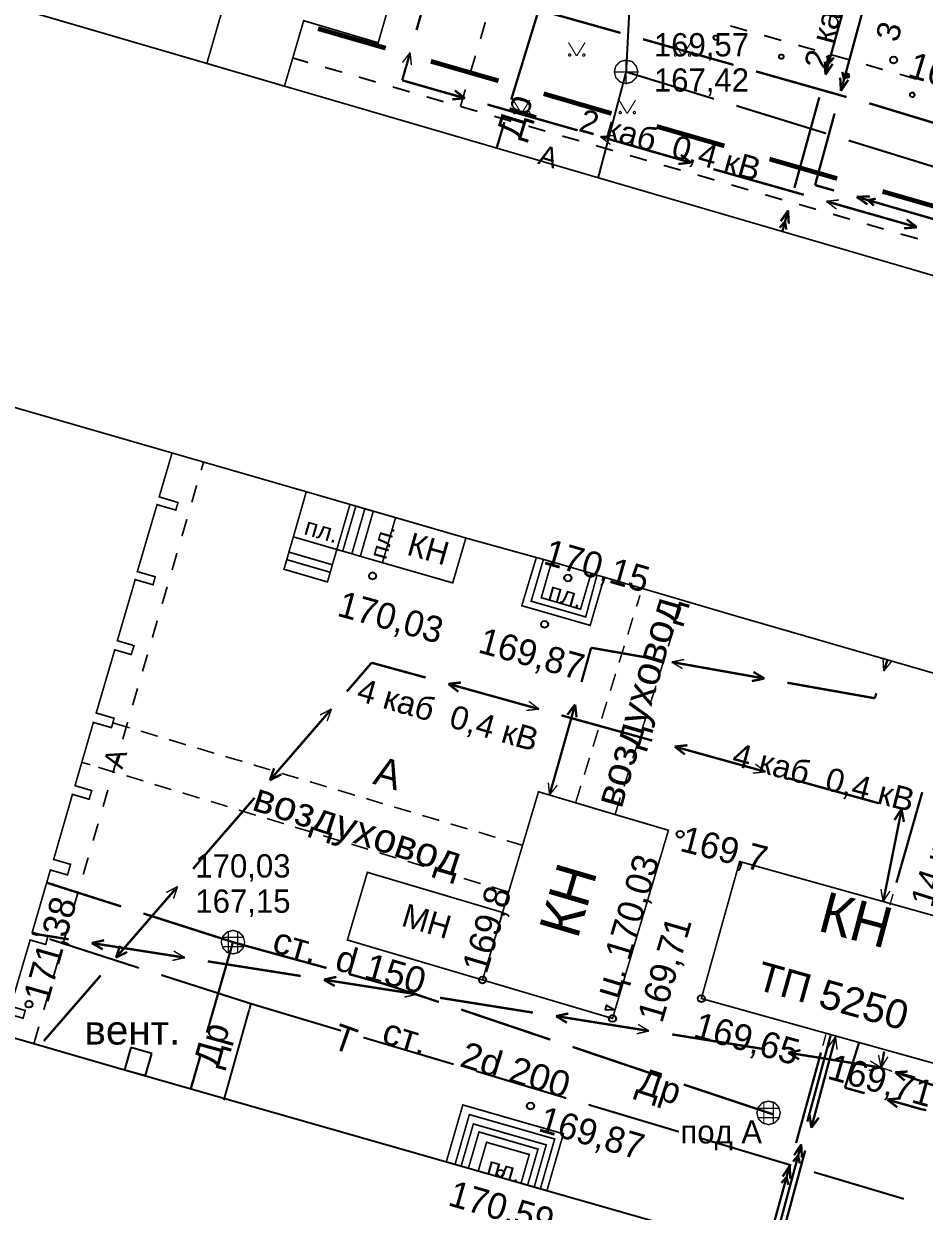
# Model space of a CAD drawing. Extents: x -2634 to -2115, y -2142 to -1393.
# Drawn here: x -2346.2 to -2307.8, y -1666.6 to -1616.1 of the extents above; entities that cross this region are included whole.
import ezdxf

# ---------------------------------------------------------------- set-up
doc = ezdxf.new("R2010")
doc.units = 0
doc.header["$MEASUREMENT"] = 0
for name, color, linetype in [('500_Дополн-Бордюры__п', 7, 'Continuous'), ('500_Дополн-Ступени__л', 7, 'Continuous'), ('500_Дороги-Проезжие_ч', 7, 'Continuous'), ('500_Линии_-Электрокаб', 7, 'Continuous'), ('500_Растит-Газоны__са', 7, 'Continuous'), ('500_Растит-Кустарник_', 7, 'Continuous'), ('500_Рельеф-Высотные_о', 7, 'Continuous'), ('500_Строен-Дополнения', 7, 'Continuous'), ('500_Строен-Здания', 7, 'Continuous'), ('500_Строен-Отмостка_з', 7, 'Continuous'), ('500_Трубоп-Канализаци', 7, 'Continuous'), ('500_Трубоп-Смотровые_', 7, 'Continuous'), ('500_Трубоп-Теплосети', 7, 'Continuous'), ('Красные_ли-Линии_регу', 7, 'Continuous')]:
    doc.layers.add(name, color=color, linetype=linetype)
doc.styles.add('TARIAL', font='Arial')

# ---------------------------------------------------------------- blocks, each defined once
blk = doc.blocks.new('block_25')
at = {"layer": '500_Растит-Газоны__са', "color": 0, "const_width": 0.05}
for points in [[(2.35, 3.02), (2.69, 2.45)], [(2.7, 2.45), (3.05, 3.02)], [(0, 0.57), (0.34, 0)], [(0.35, 0), (0.7, 0.57)]]:
    blk.add_lwpolyline(points, dxfattribs=at)
for points in [[(2.4, 2.54), (2.42, 2.53), (2.44, 2.51), (2.45, 2.49), (2.44, 2.46), (2.42, 2.45), (2.4, 2.44), (2.37, 2.45), (2.36, 2.46), (2.35, 2.49), (2.36, 2.51), (2.37, 2.53)], [(3, 2.54), (3.02, 2.53), (3.04, 2.51), (3.05, 2.49), (3.04, 2.46), (3.02, 2.44), (3, 2.44), (2.97, 2.44), (2.96, 2.46), (2.95, 2.49), (2.96, 2.51), (2.97, 2.53)], [(0.05, 0.09), (0.07, 0.08), (0.09, 0.06), (0.1, 0.04), (0.09, 0.01), (0.07, 0), (0.05, -0.01), (0.02, 0), (0.01, 0.01), (0, 0.04), (0.01, 0.06), (0.02, 0.08)], [(0.65, 0.09), (0.68, 0.08), (0.69, 0.06), (0.7, 0.04), (0.69, 0.01), (0.68, -0.01), (0.65, -0.01), (0.63, -0.01), (0.61, 0.01), (0.6, 0.04), (0.61, 0.06), (0.63, 0.08)]]:
    blk.add_lwpolyline(points, close=True, dxfattribs=at)

msp = doc.modelspace()

# ---------------------------------------------------------------- linework, layer by layer
at = {"layer": '500_Дополн-Бордюры__п', "color": 1, "const_width": 0.075}
for points in [[(-2326.72, -1616.74), (-2326.51, -1616.02)], [(-2316.09, -1616.18), (-2315.37, -1616.39)], [(-2314.65, -1616.59), (-2313.92, -1616.8)], [(-2327.15, -1618.17), (-2326.93, -1617.45)], [(-2313.2, -1617.01), (-2312.48, -1617.21)], [(-2311.76, -1617.42), (-2311.04, -1617.62)], [(-2334.05, -1617.74), (-2334.7, -1617.55)], [(-2334.7, -1617.55), (-2334.36, -1617.65)], [(-2332.61, -1618.15), (-2333.33, -1617.95)], [(-2310.32, -1617.83), (-2309.6, -1618.04)], [(-2331.17, -1618.57), (-2331.89, -1618.36)], [(-2308.88, -1618.24), (-2308.16, -1618.45)], [(-2329.73, -1618.99), (-2330.45, -1618.78)], [(-2327.57, -1619.61), (-2327.36, -1618.89)], [(-2328.29, -1619.41), (-2329.01, -1619.2)], [(-2326.85, -1619.82), (-2327.57, -1619.61)], [(-2325.41, -1620.24), (-2326.13, -1620.03)], [(-2323.96, -1620.66), (-2324.68, -1620.45)], [(-2322.52, -1621.07), (-2323.24, -1620.87)], [(-2321.08, -1621.49), (-2321.8, -1621.28)], [(-2319.64, -1621.91), (-2320.36, -1621.7)], [(-2318.2, -1622.32), (-2318.92, -1622.12)], [(-2316.76, -1622.74), (-2317.48, -1622.53)], [(-2315.32, -1623.16), (-2316.04, -1622.95)], [(-2313.88, -1623.58), (-2314.6, -1623.37)], [(-2312.44, -1623.99), (-2313.16, -1623.78)], [(-2311, -1624.41), (-2311.72, -1624.2)], [(-2309.56, -1624.83), (-2310.28, -1624.62)], [(-2308.11, -1625.24), (-2308.84, -1625.04)], [(-2338.5, -1634.75), (-2338.6, -1635.09)], [(-2338.58, -1635.02), (-2338.5, -1634.75)], [(-2339, -1636.46), (-2338.82, -1635.82)], [(-2338.82, -1635.82), (-2338.79, -1635.74)], [(-2339.42, -1637.9), (-2339.21, -1637.18)], [(-2339.84, -1639.34), (-2339.63, -1638.62)], [(-2340.26, -1640.78), (-2340.05, -1640.06)], [(-2340.68, -1642.22), (-2340.47, -1641.5)], [(-2341.1, -1643.66), (-2340.89, -1642.94)], [(-2341.52, -1645.1), (-2341.31, -1644.38)], [(-2341.94, -1646.54), (-2341.73, -1645.82)], [(-2342.36, -1647.98), (-2342.15, -1647.26)], [(-2342.78, -1649.42), (-2342.57, -1648.7)], [(-2343.2, -1650.86), (-2342.99, -1650.14)], [(-2343.62, -1652.3), (-2343.41, -1651.58)], [(-2344.04, -1653.74), (-2343.83, -1653.02)], [(-2344.46, -1655.18), (-2344.25, -1654.46)], [(-2344.88, -1656.62), (-2344.67, -1655.9)], [(-2345.3, -1658.06), (-2345.09, -1657.34)], [(-2345.72, -1659.5), (-2345.51, -1658.78)]]:
    msp.add_lwpolyline(points, dxfattribs=at)
at = {"layer": '500_Дополн-Ступени__л', "color": 0, "const_width": 0.07}
for points in [[(-2332.83, -1638.47), (-2332.27, -1636.55), (-2332.02, -1636.62), (-2332.58, -1638.54)], [(-2332.58, -1638.54), (-2332.02, -1636.62), (-2331.64, -1636.74), (-2332.19, -1638.65)], [(-2332.19, -1638.65), (-2331.64, -1636.74), (-2331.28, -1636.84), (-2331.83, -1638.76)], [(-2334.68, -1637.93), (-2332.83, -1638.47), (-2333.02, -1639.12), (-2334.87, -1638.58)], [(-2333.02, -1639.12), (-2334.87, -1638.58), (-2334.96, -1638.9), (-2333.11, -1639.44)], [(-2334.96, -1638.9), (-2333.11, -1639.44), (-2333.23, -1639.85), (-2335.08, -1639.31)], [(-2324.34, -1638.81), (-2324.04, -1638.89), (-2324.56, -1640.67), (-2322.24, -1641.34), (-2321.76, -1639.56), (-2321.45, -1639.65), (-2322.05, -1641.7), (-2324.96, -1640.86)], [(-2324.04, -1638.89), (-2323.69, -1638.99), (-2324.13, -1640.52), (-2322.46, -1641.01), (-2322.01, -1639.48), (-2321.76, -1639.56), (-2322.24, -1641.34), (-2324.56, -1640.67)], [(-2327.8, -1664.64), (-2328.17, -1664.53), (-2327.47, -1662.11), (-2323.19, -1663.34), (-2323.89, -1665.76), (-2324.17, -1665.68), (-2323.56, -1663.56), (-2327.19, -1662.52)], [(-2324.17, -1665.68), (-2324.43, -1665.6), (-2323.92, -1663.81), (-2327.02, -1662.92), (-2327.54, -1664.71), (-2327.8, -1664.64), (-2327.19, -1662.52), (-2323.56, -1663.56)], [(-2327.54, -1664.71), (-2327.23, -1664.8), (-2326.78, -1663.26), (-2324.27, -1663.99), (-2324.71, -1665.52), (-2324.43, -1665.6), (-2323.92, -1663.81), (-2327.02, -1662.92)], [(-2327.23, -1664.8), (-2326.78, -1663.26), (-2324.27, -1663.99), (-2324.71, -1665.52), (-2324.99, -1665.44), (-2324.64, -1664.22), (-2326.46, -1663.7), (-2326.81, -1664.92)]]:
    msp.add_lwpolyline(points, close=True, dxfattribs=at)
at = {"layer": '500_Линии_-Электрокаб', "color": 1}
for points, const_width in [([(-2328.34, -1612.51), (-2329.44, -1616.36)], 0.1), ([(-2329.71, -1617.32), (-2330.05, -1618.5)], 0.1), ([(-2329.71, -1617.32), (-2330.04, -1617.74)], 0.06), ([(-2329.71, -1617.32), (-2329.66, -1617.85)], 0.06), ([(-2330.05, -1618.5), (-2327.38, -1619.26)], 0.1), ([(-2327.81, -1618.93), (-2327.38, -1619.26)], 0.1), ([(-2327.92, -1619.31), (-2327.38, -1619.26)], 0.1), ([(-2326.42, -1619.53), (-2322.58, -1620.63)], 0.1), ([(-2321.61, -1620.9), (-2317.77, -1622)], 0.1), ([(-2321.61, -1620.9), (-2321.08, -1620.85)], 0.06), ([(-2321.61, -1620.9), (-2321.19, -1621.23)], 0.06), ([(-2318.3, -1622.06), (-2317.77, -1622)], 0.1), ([(-2318.19, -1621.67), (-2317.77, -1622)], 0.1), ([(-2316.81, -1622.28), (-2312.96, -1623.37)], 0.1), ([(-2312, -1623.65), (-2308.15, -1624.75)], 0.1), ([(-2312, -1623.65), (-2311.46, -1623.59)], 0.06), ([(-2312, -1623.65), (-2311.57, -1623.98)], 0.06), ([(-2313.88, -1624.96), (-2313.75, -1624.47)], 0.06), ([(-2308.58, -1624.42), (-2308.15, -1624.75)], 0.1), ([(-2308.69, -1624.8), (-2308.15, -1624.75)], 0.1), ([(-2322.42, -1644.11), (-2322.01, -1642.65)], 0.1), ([(-2322.01, -1642.65), (-2319.57, -1643.08)], 0.1), ([(-2318.58, -1643.26), (-2318.05, -1643.15)], 0.06), ([(-2309.56, -1643.64), (-2309.59, -1643.11)], 0.06), ([(-2309.56, -1643.64), (-2309.4, -1643.17)], 0.1), ([(-2309.4, -1643.17), (-2309.56, -1643.64)], 0.06), ([(-2331.35, -1643.29), (-2332.4, -1644.51)], 0.1), ([(-2329.05, -1643.92), (-2331.35, -1643.29)], 0.1), ([(-2318.58, -1643.26), (-2314.64, -1643.96)], 0.1), ([(-2318.58, -1643.26), (-2318.12, -1643.54)], 0.06), ([(-2315.1, -1643.68), (-2314.64, -1643.96)], 0.1), ([(-2309.56, -1643.64), (-2309.22, -1643.23)], 0.06), ([(-2327.55, -1644.13), (-2328.08, -1644.19)], 0.1), ([(-2324.23, -1645.26), (-2328.08, -1644.19)], 0.1), ([(-2327.66, -1644.52), (-2328.08, -1644.19)], 0.1), ([(-2315.17, -1644.07), (-2314.64, -1643.96)], 0.1), ([(-2313.66, -1644.14), (-2309.94, -1644.8)], 0.1), ([(-2309.94, -1644.8), (-2309.87, -1644.59)], 0.1), ([(-2333.06, -1645.26), (-2335.68, -1648.29)], 0.1), ([(-2324.23, -1645.26), (-2324.66, -1644.93)], 0.06), ([(-2323.78, -1648.92), (-2322.69, -1645.07)], 0.1), ([(-2323.02, -1645.5), (-2322.69, -1645.07)], 0.1), ([(-2322.63, -1645.61), (-2322.69, -1645.07)], 0.1), ([(-2333.06, -1645.26), (-2333.54, -1645.51)], 0.06), ([(-2333.06, -1645.26), (-2333.24, -1645.77)], 0.06), ([(-2324.23, -1645.26), (-2324.77, -1645.32)], 0.06), ([(-2319.41, -1646.6), (-2323.27, -1645.53)], 0.1), ([(-2317.91, -1646.8), (-2318.45, -1646.86)], 0.1), ([(-2314.59, -1647.93), (-2318.45, -1646.86)], 0.1), ([(-2318.02, -1647.19), (-2318.45, -1646.86)], 0.1), ([(-2335.5, -1647.78), (-2335.68, -1648.29)], 0.1), ([(-2314.59, -1647.93), (-2315.02, -1647.6)], 0.06), ([(-2335.2, -1648.04), (-2335.68, -1648.29)], 0.1), ([(-2314.59, -1647.93), (-2315.13, -1647.99)], 0.06), ([(-2309.77, -1649.27), (-2313.63, -1648.2)], 0.1), ([(-2323.78, -1648.92), (-2323.83, -1648.39)], 0.06), ([(-2323.78, -1648.92), (-2323.45, -1648.5)], 0.06), ([(-2307.92, -1648.8), (-2309.02, -1652.65)], 0.1), ([(-2336.33, -1649.04), (-2338.95, -1652.06)], 0.1), ([(-2309.58, -1653.45), (-2308.8, -1649.54)], 0.1), ([(-2309.1, -1649.98), (-2308.81, -1649.53)], 0.1), ([(-2308.8, -1649.54), (-2308.81, -1649.53)], 0.1), ([(-2308.81, -1649.54), (-2308.81, -1649.53)], 0.1), ([(-2308.8, -1649.53), (-2308.81, -1649.53)], 0.1), ([(-2308.7, -1650.06), (-2308.8, -1649.54)], 0.1), ([(-2339.61, -1652.82), (-2342.23, -1655.84)], 0.1), ([(-2339.61, -1652.82), (-2340.09, -1653.07)], 0.06), ([(-2339.61, -1652.82), (-2339.78, -1653.33)], 0.06), ([(-2309.58, -1653.45), (-2309.68, -1652.92)], 0.06), ([(-2309.58, -1653.45), (-2309.29, -1653)], 0.06), ([(-2309.3, -1653.61), (-2309.16, -1653.13)], 0.06), ([(-2309.3, -1653.61), (-2309.3, -1653.61)], 0.1), ([(-2309.3, -1653.61), (-2309.3, -1653.61)], 0.06), ([(-2309.3, -1653.61), (-2309.3, -1653.61)], 0.06), ([(-2344.24, -1655.06), (-2345.81, -1654.81)], 0.1), ([(-2345.81, -1654.81), (-2345.31, -1654.89)], 0.06), ([(-2342.73, -1655.1), (-2343.26, -1655.22)], 0.1), ([(-2339.3, -1655.84), (-2343.26, -1655.22)], 0.1), ([(-2342.79, -1655.49), (-2343.26, -1655.22)], 0.1), ([(-2342.05, -1655.33), (-2342.23, -1655.84)], 0.1), ([(-2341.75, -1655.6), (-2342.23, -1655.84)], 0.1), ([(-2339.3, -1655.84), (-2339.83, -1655.96)], 0.06), ([(-2339.3, -1655.84), (-2339.77, -1655.56)], 0.06), ([(-2334.37, -1656.62), (-2338.32, -1656)], 0.1), ([(-2342.88, -1656.6), (-2345.3, -1659.39)], 0.1), ([(-2332.85, -1656.66), (-2333.38, -1656.78)], 0.1), ([(-2329.43, -1657.4), (-2333.38, -1656.78)], 0.1), ([(-2332.92, -1657.05), (-2333.38, -1656.78)], 0.1), ([(-2329.43, -1657.4), (-2329.89, -1657.12)], 0.06), ([(-2329.43, -1657.4), (-2329.95, -1657.52)], 0.06), ([(-2324.49, -1658.18), (-2328.44, -1657.55)], 0.1), ([(-2322.98, -1658.22), (-2323.5, -1658.33)], 0.1), ([(-2319.55, -1658.96), (-2323.5, -1658.33)], 0.1), ([(-2323.04, -1658.61), (-2323.5, -1658.33)], 0.1), ([(-2319.55, -1658.96), (-2320.01, -1658.68)], 0.06), ([(-2345.3, -1659.39), (-2344.97, -1659.01)], 0.06), ([(-2319.55, -1658.96), (-2320.07, -1659.08)], 0.06), ([(-2314.61, -1659.74), (-2318.56, -1659.11)], 0.1), ([(-2311.61, -1659.22), (-2312.64, -1663.08)], 0.1), ([(-2312.02, -1659.11), (-2312.15, -1659.59)], 0.06), ([(-2311.82, -1659.16), (-2311.95, -1659.64)], 0.06), ([(-2311.61, -1659.22), (-2311.93, -1659.65)], 0.06), ([(-2311.61, -1659.22), (-2311.54, -1659.76)], 0.06), ([(-2313.1, -1659.78), (-2313.62, -1659.89)], 0.1), ([(-2309.67, -1660.52), (-2313.62, -1659.89)], 0.1), ([(-2313.16, -1660.17), (-2313.62, -1659.89)], 0.1), ([(-2311.21, -1661.38), (-2310.62, -1659.49)], 0.1), ([(-2310.62, -1659.49), (-2310.77, -1659.97)], 0.06), ([(-2309.67, -1660.52), (-2309.54, -1659.84)], 0.1), ([(-2309.54, -1659.84), (-2309.64, -1660.33)], 0.06), ([(-2309.67, -1660.52), (-2310.13, -1660.24)], 0.06), ([(-2309.67, -1660.52), (-2309.78, -1659.99)], 0.06), ([(-2309.67, -1660.52), (-2309.38, -1660.06)], 0.06), ([(-2309.67, -1660.52), (-2310.2, -1660.64)], 0.06), ([(-2309.67, -1660.52), (-2309.2, -1660.68)], 0.06), ([(-2308.54, -1660.69), (-2309.07, -1660.72)], 0.1), ([(-2305.29, -1662.01), (-2309.07, -1660.72)], 0.1), ([(-2308.67, -1661.07), (-2309.07, -1660.72)], 0.1), ([(-2310.37, -1661.61), (-2311.21, -1661.38)], 0.1), ([(-2308.87, -1661.83), (-2309.41, -1661.88)], 0.1), ([(-2307.93, -1662.3), (-2309.41, -1661.88)], 0.1), ([(-2308.98, -1662.21), (-2309.41, -1661.88)], 0.1), ([(-2307.75, -1662.33), (-2307.93, -1662.3)], 0.1), ([(-2312.71, -1662.55), (-2312.64, -1663.08)], 0.1), ([(-2312.32, -1662.65), (-2312.64, -1663.08)], 0.1), ([(-2312.9, -1664.05), (-2313.94, -1667.91)], 0.1)]:
    msp.add_lwpolyline(points, dxfattribs=dict(at, const_width=const_width))
at = {"layer": '500_Линии_-Электрокаб', "color": 12, "const_width": 0.1}
for points in [[(-2310.97, -1614.4), (-2312.04, -1618.26)], [(-2311.38, -1618.95), (-2310.33, -1615.09)], [(-2311.97, -1617.45), (-2311.9, -1617.78)], [(-2312.06, -1617.7), (-2312.04, -1618.26)], [(-2311.73, -1617.8), (-2312.04, -1618.26)], [(-2311.68, -1617.53), (-2311.9, -1617.78)], [(-2311.38, -1618.95), (-2311.41, -1618.39)], [(-2311.25, -1618.45), (-2311.32, -1618.14)], [(-2311.25, -1618.46), (-2311.03, -1618.21)], [(-2311.38, -1618.95), (-2311.07, -1618.48)], [(-2312.3, -1619.22), (-2313.36, -1623.08)], [(-2312.48, -1622.96), (-2311.65, -1619.91)], [(-2311.67, -1623.19), (-2312.48, -1622.96)], [(-2310.15, -1623.44), (-2310.71, -1623.46)], [(-2306.87, -1624.57), (-2310.71, -1623.46)], [(-2310.25, -1623.78), (-2310.71, -1623.46)], [(-2309.9, -1623.54), (-2310.23, -1623.6)], [(-2309.98, -1623.83), (-2310.23, -1623.6)], [(-2313.77, -1624.53), (-2313.99, -1624.77)], [(-2313.63, -1624.04), (-2313.94, -1624.5)], [(-2313.63, -1624.04), (-2313.88, -1624.96)], [(-2313.76, -1624.53), (-2313.7, -1624.85)], [(-2313.63, -1624.04), (-2313.6, -1624.6)], [(-2312.81, -1662.82), (-2311.82, -1659.16)], [(-2313.29, -1663.73), (-2312.23, -1659.88)], [(-2314.11, -1667.65), (-2313.07, -1663.79)], [(-2313.37, -1664.25), (-2313.07, -1663.79)], [(-2313.04, -1664.35), (-2313.07, -1663.79)], [(-2313.42, -1664.52), (-2313.2, -1664.27)], [(-2313.13, -1664.6), (-2313.2, -1664.27)], [(-2314.62, -1668.56), (-2313.56, -1664.7)], [(-2313.86, -1665.16), (-2313.56, -1664.7)], [(-2313.53, -1665.26), (-2313.56, -1664.7)], [(-2313.91, -1665.43), (-2313.69, -1665.18)], [(-2313.62, -1665.51), (-2313.69, -1665.18)]]:
    msp.add_lwpolyline(points, dxfattribs=at)
at = {"layer": '500_Растит-Кустарник_', "color": 0}
for points in [[(-2316.73, -1616.78), (-2316.77, -1616.75), (-2316.8, -1616.71), (-2316.8, -1616.65), (-2316.77, -1616.61), (-2316.73, -1616.59), (-2316.67, -1616.59), (-2316.63, -1616.61), (-2316.6, -1616.66), (-2316.61, -1616.71), (-2316.63, -1616.75), (-2316.68, -1616.78)], [(-2313.94, -1617.59), (-2313.99, -1617.56), (-2314.01, -1617.52), (-2314.01, -1617.47), (-2313.99, -1617.42), (-2313.94, -1617.4), (-2313.89, -1617.4), (-2313.84, -1617.42), (-2313.82, -1617.47), (-2313.82, -1617.52), (-2313.85, -1617.57), (-2313.89, -1617.59)], [(-2311.16, -1618.4), (-2311.2, -1618.37), (-2311.23, -1618.33), (-2311.23, -1618.28), (-2311.2, -1618.23), (-2311.16, -1618.21), (-2311.1, -1618.21), (-2311.06, -1618.23), (-2311.04, -1618.28), (-2311.04, -1618.33), (-2311.06, -1618.38), (-2311.11, -1618.4)], [(-2308.38, -1619.21), (-2308.42, -1619.18), (-2308.44, -1619.14), (-2308.44, -1619.09), (-2308.42, -1619.04), (-2308.37, -1619.02), (-2308.32, -1619.02), (-2308.28, -1619.04), (-2308.25, -1619.09), (-2308.25, -1619.14), (-2308.28, -1619.19), (-2308.32, -1619.21)]]:
    msp.add_lwpolyline(points, close=True, dxfattribs=at)
at = {"layer": '500_Рельеф-Высотные_о', "color": 0}
for points in [[(-2309.14, -1617.48), (-2309.06, -1617.5), (-2309.01, -1617.56), (-2308.99, -1617.63), (-2309.01, -1617.71), (-2309.06, -1617.76), (-2309.14, -1617.78), (-2309.21, -1617.76), (-2309.27, -1617.71), (-2309.29, -1617.63), (-2309.27, -1617.56), (-2309.21, -1617.5)], [(-2331.31, -1639.44), (-2331.24, -1639.46), (-2331.18, -1639.52), (-2331.16, -1639.59), (-2331.18, -1639.67), (-2331.24, -1639.72), (-2331.31, -1639.74), (-2331.39, -1639.72), (-2331.44, -1639.67), (-2331.46, -1639.59), (-2331.44, -1639.52), (-2331.39, -1639.46)], [(-2323, -1639.53), (-2322.92, -1639.55), (-2322.87, -1639.6), (-2322.85, -1639.68), (-2322.87, -1639.75), (-2322.92, -1639.81), (-2323, -1639.83), (-2323.07, -1639.81), (-2323.13, -1639.75), (-2323.15, -1639.68), (-2323.13, -1639.6), (-2323.07, -1639.55)], [(-2323.99, -1641.5), (-2323.92, -1641.52), (-2323.86, -1641.58), (-2323.84, -1641.65), (-2323.86, -1641.73), (-2323.92, -1641.78), (-2323.99, -1641.8), (-2324.07, -1641.78), (-2324.12, -1641.73), (-2324.14, -1641.65), (-2324.12, -1641.58), (-2324.07, -1641.52)], [(-2318.22, -1650.44), (-2318.15, -1650.46), (-2318.09, -1650.51), (-2318.07, -1650.59), (-2318.09, -1650.66), (-2318.15, -1650.72), (-2318.22, -1650.74), (-2318.3, -1650.72), (-2318.35, -1650.66), (-2318.37, -1650.59), (-2318.35, -1650.51), (-2318.3, -1650.46)], [(-2326.63, -1656.64), (-2326.55, -1656.66), (-2326.5, -1656.72), (-2326.48, -1656.79), (-2326.5, -1656.87), (-2326.55, -1656.92), (-2326.63, -1656.94), (-2326.7, -1656.92), (-2326.76, -1656.87), (-2326.78, -1656.79), (-2326.76, -1656.72), (-2326.7, -1656.66)], [(-2345.93, -1657.67), (-2345.86, -1657.69), (-2345.8, -1657.75), (-2345.78, -1657.82), (-2345.8, -1657.9), (-2345.86, -1657.95), (-2345.93, -1657.97), (-2346.01, -1657.95), (-2346.06, -1657.9), (-2346.08, -1657.82), (-2346.06, -1657.75), (-2346.01, -1657.69)], [(-2317.32, -1657.43), (-2317.24, -1657.45), (-2317.19, -1657.51), (-2317.17, -1657.58), (-2317.19, -1657.66), (-2317.24, -1657.71), (-2317.32, -1657.73), (-2317.39, -1657.71), (-2317.45, -1657.66), (-2317.47, -1657.58), (-2317.45, -1657.51), (-2317.39, -1657.45)], [(-2320.99, -1658.08), (-2321.4, -1658.06), (-2321.35, -1657.87)], [(-2321.1, -1658.28), (-2321.02, -1658.3), (-2320.97, -1658.36), (-2320.95, -1658.43), (-2320.97, -1658.51), (-2321.02, -1658.56), (-2321.1, -1658.58), (-2321.17, -1658.56), (-2321.23, -1658.51), (-2321.25, -1658.43), (-2321.23, -1658.36), (-2321.17, -1658.3)], [(-2324.59, -1662), (-2324.51, -1662.02), (-2324.46, -1662.08), (-2324.44, -1662.15), (-2324.46, -1662.23), (-2324.51, -1662.28), (-2324.59, -1662.3), (-2324.66, -1662.28), (-2324.72, -1662.23), (-2324.74, -1662.15), (-2324.72, -1662.08), (-2324.66, -1662.02)], [(-2325.87, -1664.87), (-2325.79, -1664.89), (-2325.74, -1664.94), (-2325.72, -1665.02), (-2325.74, -1665.09), (-2325.79, -1665.15), (-2325.87, -1665.17), (-2325.94, -1665.15), (-2326, -1665.09), (-2326.02, -1665.02), (-2326, -1664.94), (-2325.94, -1664.89)]]:
    msp.add_lwpolyline(points, close=True, dxfattribs=at)
at = {"layer": '500_Строен-Дополнения', "color": 0}
for p, q in [((-2341.59, -1659.67), (-2341.86, -1660.61)), ((-2340.7, -1659.92), (-2341.59, -1659.67)), ((-2340.97, -1660.86), (-2340.7, -1659.92)), ((-2341.86, -1660.61), (-2340.97, -1660.86))]:
    msp.add_line(p, q, dxfattribs=at)
at = {"layer": '500_Строен-Дополнения', "color": 0, "const_width": 0.07}
for points in [[(-2350.28, -1614.3), (-2352.8, -1613.56), (-2352, -1610.95), (-2354.77, -1610.13), (-2354.22, -1608.3), (-2352.04, -1608.93), (-2351.59, -1607.45), (-2332.79, -1612.96), (-2333.21, -1614.42), (-2330.58, -1615.2), (-2331.07, -1616.9), (-2334.24, -1615.96), (-2335.06, -1618.75), (-2338.36, -1617.78), (-2337.74, -1615.63), (-2349.65, -1612.15)], [(-2334.13, -1636.01), (-2332.27, -1636.55), (-2332.83, -1638.47), (-2334.68, -1637.93)], [(-2331.83, -1638.76), (-2331.28, -1636.84), (-2330.33, -1637.11), (-2330.89, -1639.03)], [(-2323.69, -1638.99), (-2322.01, -1639.48), (-2322.46, -1641.01), (-2324.13, -1640.52)], [(-2324.99, -1665.44), (-2326.81, -1664.92), (-2326.46, -1663.7), (-2324.64, -1664.22)]]:
    msp.add_lwpolyline(points, close=True, dxfattribs=at)
at = {"layer": '500_Строен-Дополнения', "color": 0, "const_width": 0.065}
for points in [[(-2320.08, -1640.89), (-2319.93, -1640.42)], [(-2319.93, -1640.42), (-2320.04, -1640.78)], [(-2318.35, -1641.41), (-2318.19, -1640.93)], [(-2318.19, -1640.93), (-2318.31, -1641.28)], [(-2320.45, -1642.09), (-2320.23, -1641.37)], [(-2318.73, -1642.6), (-2318.5, -1641.88)], [(-2320.82, -1643.28), (-2320.6, -1642.57)], [(-2319.1, -1643.79), (-2318.88, -1643.08)], [(-2321.19, -1644.48), (-2320.97, -1643.76)], [(-2319.48, -1644.98), (-2319.25, -1644.27)], [(-2321.56, -1645.67), (-2321.34, -1644.95)], [(-2319.86, -1646.17), (-2319.63, -1645.46)], [(-2342.36, -1645.85), (-2341.64, -1646.06)], [(-2341.17, -1646.2), (-2340.45, -1646.42)], [(-2321.93, -1646.86), (-2321.71, -1646.15)], [(-2339.97, -1646.56), (-2339.25, -1646.78)], [(-2320.24, -1647.36), (-2320.01, -1646.65)], [(-2338.77, -1646.92), (-2338.05, -1647.14)], [(-2343.46, -1647.59), (-2343.68, -1647.53)], [(-2343.68, -1647.53), (-2343.32, -1647.63)], [(-2342.26, -1647.96), (-2342.98, -1647.74)], [(-2337.57, -1647.28), (-2336.85, -1647.49)], [(-2336.37, -1647.64), (-2335.66, -1647.85)], [(-2322.3, -1648.06), (-2322.08, -1647.34)], [(-2341.06, -1648.32), (-2341.78, -1648.1)], [(-2335.18, -1648), (-2334.46, -1648.21)], [(-2320.61, -1648.56), (-2320.39, -1647.84)], [(-2339.87, -1648.69), (-2340.59, -1648.47)], [(-2333.98, -1648.35), (-2333.26, -1648.57)], [(-2332.78, -1648.71), (-2332.06, -1648.93)], [(-2322.67, -1649.25), (-2322.45, -1648.53)], [(-2338.67, -1649.05), (-2339.39, -1648.83)], [(-2337.48, -1649.41), (-2338.19, -1649.19)], [(-2331.58, -1649.07), (-2330.87, -1649.29)], [(-2320.99, -1649.75), (-2320.77, -1649.03)], [(-2336.28, -1649.78), (-2337, -1649.56)], [(-2330.39, -1649.43), (-2329.67, -1649.64)], [(-2329.19, -1649.79), (-2328.47, -1650)], [(-2335.08, -1650.14), (-2335.8, -1649.92)], [(-2333.89, -1650.5), (-2334.61, -1650.29)], [(-2327.99, -1650.15), (-2327.27, -1650.36)], [(-2332.69, -1650.87), (-2333.41, -1650.65)], [(-2326.79, -1650.5), (-2326.08, -1650.72)], [(-2331.5, -1651.23), (-2332.21, -1651.01)], [(-2325.6, -1650.86), (-2324.93, -1651.06)], [(-2324.93, -1651.06), (-2325.29, -1650.95)], [(-2330.3, -1651.6), (-2331.02, -1651.38)], [(-2329.11, -1651.96), (-2329.82, -1651.74)], [(-2327.91, -1652.32), (-2328.63, -1652.11)], [(-2326.71, -1652.69), (-2327.43, -1652.47)], [(-2325.52, -1653.05), (-2326.24, -1652.83)]]:
    msp.add_lwpolyline(points, dxfattribs=at)
at = {"layer": '500_Строен-Здания', "color": 0}
for p, q in [((-2347.06, -1659.11), (-2345.72, -1659.5)), ((-2345.72, -1659.5), (-2341.86, -1660.61)), ((-2341.86, -1660.61), (-2326.81, -1664.92)), ((-2326.81, -1664.92), (-2324.99, -1665.44)), ((-2324.99, -1665.44), (-2317.7, -1667.53))]:
    msp.add_line(p, q, dxfattribs=at)
at = {"layer": '500_Строен-Здания', "color": 0, "const_width": 0.07}
for points in [[(-2315.95, -1641.27), (-2292.83, -1647.96), (-2292.94, -1648.35), (-2292.24, -1648.55), (-2287.5, -1632.17), (-2288.12, -1631.99), (-2288.24, -1632.42), (-2400.55, -1599.62), (-2405.15, -1615.46), (-2357.68, -1629.2), (-2339.84, -1634.36), (-2334.13, -1636.01), (-2327.34, -1637.98), (-2324.34, -1638.81), (-2324.04, -1638.89), (-2323.69, -1638.99), (-2322.01, -1639.48), (-2321.76, -1639.56), (-2321.45, -1639.65)], [(-2338.36, -1617.78), (-2350.28, -1614.3), (-2349.65, -1612.15), (-2337.74, -1615.63)], [(-2330.33, -1637.11), (-2330.89, -1639.03), (-2327.9, -1639.89), (-2327.34, -1637.98)], [(-2324.25, -1648.78), (-2324.88, -1650.9), (-2325.52, -1653.05), (-2326.63, -1656.79), (-2321.1, -1658.43), (-2318.72, -1650.42), (-2320.99, -1649.75), (-2322.67, -1649.25)], [(-2305.58, -1654.57), (-2315.69, -1651.75), (-2317.32, -1657.58), (-2307.21, -1660.4)], [(-2326.63, -1656.79), (-2332.38, -1655.09), (-2331.53, -1652.21), (-2325.77, -1653.92)]]:
    msp.add_lwpolyline(points, close=True, dxfattribs=at)
msp.add_lwpolyline([(-2357.68, -1629.2), (-2339.84, -1634.36), (-2340.39, -1636.23), (-2339.59, -1636.47), (-2339.68, -1636.79), (-2340.48, -1636.56), (-2341.32, -1639.41), (-2340.56, -1639.63), (-2340.65, -1639.97), (-2341.41, -1639.75), (-2342.17, -1642.35), (-2341.46, -1642.56), (-2341.58, -1642.94), (-2342.28, -1642.74), (-2343.07, -1645.43), (-2342.31, -1645.65), (-2342.36, -1645.85), (-2342.42, -1646.05), (-2343.19, -1645.83), (-2343.97, -1648.52), (-2343.26, -1648.73), (-2343.37, -1649.1), (-2344.08, -1648.89), (-2344.88, -1651.66), (-2344.16, -1651.87), (-2344.29, -1652.32), (-2345.02, -1652.11), (-2345.79, -1654.76), (-2345.13, -1654.95), (-2345.22, -1655.28), (-2345.88, -1655.09), (-2346.71, -1657.91), (-2346.09, -1658.09), (-2346.18, -1658.42), (-2346.8, -1658.24)], dxfattribs=at)
at = {"layer": '500_Трубоп-Канализаци', "color": 34, "const_width": 0.085}
for points in [[(-2320.52, -1618.14), (-2320.31, -1614.14)], [(-2320.52, -1618.14), (-2321.54, -1622)], [(-2316.78, -1619.29), (-2320.52, -1618.14)], [(-2320.52, -1618.14), (-2319.81, -1618.36)], [(-2312.01, -1620.76), (-2315.83, -1619.58)], [(-2307.23, -1622.24), (-2311.05, -1621.06)], [(-2321.71, -1622.65), (-2321.52, -1621.92)]]:
    msp.add_lwpolyline(points, dxfattribs=at)
at = {"layer": '500_Трубоп-Канализаци', "color": 32, "const_width": 0.1}
for points in [[(-2324.24, -1615.5), (-2325.41, -1619.32)], [(-2320.76, -1616.48), (-2324.24, -1615.5)], [(-2315.95, -1617.84), (-2319.8, -1616.75)], [(-2311.14, -1619.21), (-2314.99, -1618.12)], [(-2310, -1619.53), (-2310.18, -1619.48)], [(-2306.35, -1620.64), (-2310, -1619.53)], [(-2325.7, -1620.28), (-2326.03, -1621.38)], [(-2326.03, -1621.38), (-2325.93, -1621.05)], [(-2342.01, -1653.66), (-2345.18, -1652.65)], [(-2345.18, -1652.65), (-2344.84, -1652.75)], [(-2337.25, -1655.18), (-2341.06, -1653.96)], [(-2337.25, -1655.18), (-2338.36, -1659.03)], [(-2337.25, -1655.18), (-2336.91, -1655.28)], [(-2333.27, -1656.28), (-2337.13, -1655.22)], [(-2330.77, -1656.97), (-2332.31, -1656.54)], [(-2328.49, -1657.73), (-2330.77, -1656.97)], [(-2323.75, -1659.33), (-2327.54, -1658.05)], [(-2319.01, -1660.92), (-2322.8, -1659.64)], [(-2338.63, -1659.99), (-2339.04, -1661.41)], [(-2339.04, -1661.41), (-2338.95, -1661.08)], [(-2314.27, -1662.51), (-2318.07, -1661.24)]]:
    msp.add_lwpolyline(points, dxfattribs=at)
at = {"layer": '500_Трубоп-Смотровые_', "color": 0, "const_width": 0.06}
for points in [[(-2320.52, -1617.64), (-2320.27, -1617.7), (-2320.09, -1617.89), (-2320.02, -1618.14), (-2320.09, -1618.39), (-2320.27, -1618.57), (-2320.52, -1618.64), (-2320.77, -1618.57), (-2320.96, -1618.39), (-2321.02, -1618.14), (-2320.96, -1617.89), (-2320.77, -1617.7)], [(-2337.25, -1654.68), (-2337, -1654.75), (-2336.82, -1654.93), (-2336.75, -1655.18), (-2336.82, -1655.43), (-2337, -1655.62), (-2337.25, -1655.68), (-2337.5, -1655.62), (-2337.68, -1655.43), (-2337.75, -1655.18), (-2337.68, -1654.93), (-2337.5, -1654.75)], [(-2314.46, -1661.95), (-2314.21, -1662.01), (-2314.03, -1662.2), (-2313.96, -1662.45), (-2314.03, -1662.7), (-2314.21, -1662.88), (-2314.46, -1662.95), (-2314.71, -1662.88), (-2314.89, -1662.7), (-2314.96, -1662.45), (-2314.89, -1662.2), (-2314.71, -1662.01)]]:
    msp.add_lwpolyline(points, close=True, dxfattribs=at)
at = {"layer": '500_Трубоп-Смотровые_', "color": 0, "const_width": 0.055}
for points in [[(-2320.52, -1618.64), (-2320.52, -1617.64)], [(-2321.02, -1618.14), (-2320.02, -1618.14)], [(-2337.45, -1655.63), (-2337.45, -1654.73)], [(-2337.05, -1655.63), (-2337.05, -1654.73)], [(-2337.7, -1654.98), (-2336.8, -1654.98)], [(-2337.7, -1655.38), (-2336.8, -1655.38)], [(-2314.91, -1662.25), (-2314.01, -1662.25)], [(-2314.66, -1662.9), (-2314.66, -1662)], [(-2314.26, -1662.9), (-2314.26, -1662)], [(-2314.91, -1662.65), (-2314.01, -1662.65)]]:
    msp.add_lwpolyline(points, dxfattribs=at)
at = {"layer": '500_Трубоп-Смотровые_', "color": 0}
for points in [[(-2337.55, -1655.13), (-2337.55, -1655.13)], [(-2314.76, -1662.4), (-2314.76, -1662.4)]]:
    msp.add_lwpolyline(points, dxfattribs=at)
at = {"layer": '500_Трубоп-Теплосети', "color": 174, "const_width": 0.085}
for points in [[(-2345.81, -1654.81), (-2345.57, -1654.89)], [(-2341.25, -1656.28), (-2345.06, -1655.05)], [(-2336.49, -1657.8), (-2340.3, -1656.58)], [(-2336.49, -1657.8), (-2336.55, -1658.05)], [(-2336.49, -1657.8), (-2332.65, -1658.95)], [(-2337.64, -1661.91), (-2336.56, -1658.06)], [(-2331.7, -1659.24), (-2327.86, -1660.38)], [(-2326.91, -1660.67), (-2323.07, -1661.82)], [(-2322.12, -1662.1), (-2318.28, -1663.25)], [(-2317.33, -1663.53), (-2313.49, -1664.68)], [(-2312.53, -1664.97), (-2308.7, -1666.11)]]:
    msp.add_lwpolyline(points, dxfattribs=at)
at = {"layer": 'Красные_ли-Линии_регу', "color": 0, "const_width": 0.2}
for points in [[(-2333.63, -1616.3), (-2330.75, -1617.13)], [(-2328.83, -1617.69), (-2325.95, -1618.52)], [(-2324.03, -1619.07), (-2321.14, -1619.91)], [(-2319.22, -1620.46), (-2316.34, -1621.29)], [(-2314.42, -1621.85), (-2311.54, -1622.68)], [(-2309.61, -1623.23), (-2306.73, -1624.06)]]:
    msp.add_lwpolyline(points, dxfattribs=at)

# ---------------------------------------------------------------- block references
at = {"layer": '500_Растит-Газоны__са'}
for p in [(-2325.32, -1619.91), (-2320.82, -1619.91)]:
    msp.add_blockref('block_25', p, dxfattribs=at)

# ---------------------------------------------------------------- texts
at = {"layer": '500_Дороги-Проезжие_ч', "color": 0}
msp.add_text('А', height=1.23, rotation=344.29, dxfattribs=at).set_placement((-2331.34, -1648.43))
at = {"layer": '500_Линии_-Электрокаб', "color": 0, "style": 'TARIAL'}
for s, rotation, p in [('3 каб  6 кВ', 74.5, (-2308.97, -1616.92)), ('2 каб  6 кВ', 75.01, (-2312.01, -1618.11)), ('2 каб  0,4 кВ', 344.28, (-2322.59, -1620.65)), ('4 каб  0,4 кВ', 343.93, (-2332.04, -1644.88)), ('14 каб  0,4 кВ', 72.47, (-2307.49, -1653.75)), ('4 каб  0,4 кВ', 345.31, (-2316.07, -1647.64))]:
    msp.add_text(s, height=0.99, rotation=rotation, dxfattribs=at).set_placement(p)
at = {"layer": '500_Рельеф-Высотные_о', "color": 214}
for s, rotation, p in [('169,48', 343.14, (-2308.59, -1618.33)), ('170,15', 344.05, (-2324.09, -1639.07)), ('170,03', 344.62, (-2332.87, -1641.28)), ('169,87', 344.68, (-2326.87, -1642.84)), ('169,7', 345.6, (-2318.28, -1651.29)), ('170,03', 73.51, (-2320.38, -1656.02)), ('171,38', 74.21, (-2345.12, -1657.82)), ('169,8', 73.16, (-2326.46, -1656.57)), ('169,71', 73.72, (-2318.99, -1658.67)), ('169,65', 344.38, (-2317.71, -1659.21)), ('169,71', 344.22, (-2312.01, -1660.98)), ('169,87', 343.92, (-2324.31, -1663.21)), ('170,59', 343.89, (-2328.15, -1666.37))]:
    msp.add_text(s, height=1.11, rotation=rotation, dxfattribs=at).set_placement(p)
at = {"layer": '500_Рельеф-Высотные_о', "color": 214, "style": 'TARIAL'}
msp.add_text('ц.', height=1.11, rotation=73.51, dxfattribs=at).set_placement((-2320.86, -1657.64))
at = {"layer": '500_Строен-Дополнения', "color": 0, "style": 'TARIAL'}
for rotation, p in [(343.91, (-2334.27, -1637.81)), (74.36, (-2330.74, -1638.93)), (344.05, (-2323.89, -1640.57)), (343.96, (-2326.5, -1665.03))]:
    msp.add_text('пл. ', height=0.74, rotation=rotation, dxfattribs=at).set_placement(p)
at = {"layer": '500_Строен-Дополнения', "color": 5, "style": 'TARIAL'}
for rotation, p in [(73.79, (-2320.85, -1649.99)), (342.02, (-2336.95, -1649.39))]:
    msp.add_text(' воздуховод', height=1.23, rotation=rotation, dxfattribs=at).set_placement(p)
msp.add_text('вент. ', height=1.23, dxfattribs=at).set_placement((-2343.57, -1659.54))
at = {"layer": '500_Строен-Здания', "color": 5}
for s, height, rotation, p in [('КН', 0.99, 344.18, (-2329.9, -1638.68)), ('КН', 1.73, 73.51, (-2322.59, -1655.09)), ('КН', 1.73, 345.11, (-2312.42, -1654.68)), ('МН', 0.99, 343.51, (-2330.13, -1654.47))]:
    msp.add_text(s, height=height, rotation=rotation, dxfattribs=at).set_placement(p)
at = {"layer": '500_Строен-Здания', "color": 5, "style": 'TARIAL'}
msp.add_text('ТП 5250', height=1.23, rotation=344.31, dxfattribs=at).set_placement((-2315.06, -1657.17))
at = {"layer": '500_Строен-Отмостка_з', "color": 0}
for rotation, p in [(343.3, (-2324.32, -1622.04)), (73.18, (-2341.96, -1647.85))]:
    msp.add_text('А', height=0.86, rotation=rotation, dxfattribs=at).set_placement(p)
at = {"layer": '500_Трубоп-Канализаци', "color": 14}
for rotation, p in [(72.96, (-2325.01, -1621.07)), (74.55, (-2337.87, -1660.57)), (341.92, (-2320.14, -1661.55))]:
    msp.add_text('Др', height=1.11, rotation=rotation, dxfattribs=at).set_placement(p)
at = {"layer": '500_Трубоп-Канализаци', "color": 14, "style": 'TARIAL'}
msp.add_text('ст.  d 150', height=1.11, rotation=344.06, dxfattribs=at).set_placement((-2335.64, -1655.58))
at = {"layer": '500_Трубоп-Смотровые_', "color": 5}
for s, p in [('169,57', (-2319.34, -1617.48)), ('167,42', (-2319.34, -1618.98)), ('170,03', (-2338.85, -1652.43)), ('167,15', (-2338.85, -1653.93)), ('под А', (-2318.21, -1663.75))]:
    msp.add_text(s, height=0.99, dxfattribs=at).set_placement(p)
at = {"layer": '500_Трубоп-Теплосети', "color": 174}
msp.add_text('Т', height=1.11, rotation=340.56, dxfattribs=at).set_placement((-2333.09, -1659.67))
at = {"layer": '500_Трубоп-Теплосети', "color": 174, "style": 'TARIAL'}
for s, rotation, p in [('ст.', 343.25, (-2330.98, -1659.45)), ('2d 200', 342.98, (-2327.65, -1660.45))]:
    msp.add_text(s, height=1.11, rotation=rotation, dxfattribs=at).set_placement(p)

doc.saveas('drawing.dxf')
